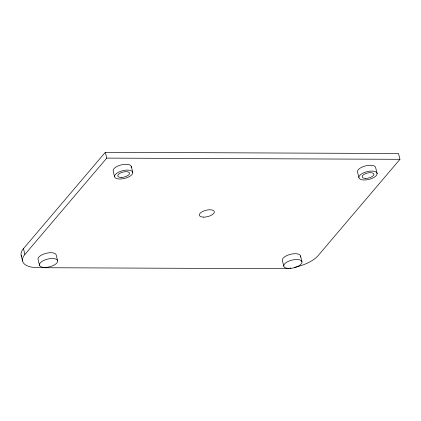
<?xml version="1.0" encoding="UTF-8"?>
<svg xmlns="http://www.w3.org/2000/svg" width="421" height="421" viewBox="0 0 421 421"><rect width="100%" height="100%" fill="white"/><g stroke="black" fill="none" stroke-linecap="round" stroke-linejoin="round"><path stroke-width="0.63" d="M21.713 256.668A27.528 11.72 -13.9 0 1 23.471 248.637L105.303 152.307L398.513 153.502L399.95 159.306L318.118 255.631A27.528 11.72 -13.9 0 1 294.463 267.382M288.632 268.34A27.528 11.72 -13.9 0 1 282.507 268.693L38.158 267.698A27.528 11.72 -13.9 0 1 24.902 254.437L106.734 158.107L399.95 159.306M377.142 173.636A9.362 3.984 -13.9 0 0 363.302 172.978A9.362 3.984 -13.9 0 0 363.581 179.993A9.362 3.984 -13.9 0 0 377.142 173.636L375.706 167.832A9.362 3.984 -13.9 0 0 366.412 165.685A9.362 3.984 -13.9 0 0 357.44 171.636L358.876 177.436M300.541 255.957L301.978 261.762A9.362 3.984 -13.9 0 1 289.085 268.445A9.362 3.984 -13.9 0 1 287.59 261.704A9.362 3.984 -13.9 0 1 301.978 261.762M283.791 266.177L282.354 260.373A9.362 3.984 -13.9 0 1 291.779 254.021A9.362 3.984 -13.9 0 1 300.457 257.042M131.331 166.569L132.768 172.373A9.362 3.984 -13.9 0 1 119.78 179.014A9.362 3.984 -13.9 0 1 118.443 172.236A9.362 3.984 -13.9 0 1 132.768 172.373M114.559 176.709L113.123 170.905A9.362 3.984 -13.9 0 1 122.653 164.574A9.362 3.984 -13.9 0 1 131.22 167.653M105.303 152.307L106.734 158.107M57.53 260.446L56.093 254.642A9.362 3.984 -13.9 0 0 45.479 253.479A9.362 3.984 -13.9 0 0 38.111 259.699L39.548 265.498M23.471 248.637L24.902 254.437M21.15 255.231L22.587 261.031M290.953 268.03A27.528 11.72 -13.9 0 1 289.79 268.198M203.411 217.131A7.71 3.284 -13.9 0 0 214.352 211.774A7.71 3.284 -13.9 0 0 202.748 211.447A7.71 3.284 -13.9 0 0 203.411 217.131M121.206 177.436A6.057 2.579 -13.9 0 0 129.547 173.11A6.057 2.579 -13.9 0 0 120.238 173.073A6.057 2.579 -13.9 0 0 121.206 177.436M365.181 178.42A6.057 2.579 -13.9 0 0 373.916 174.289A6.057 2.579 -13.9 0 0 364.928 173.899A6.057 2.579 -13.9 0 0 365.181 178.42M43.331 267.372A9.362 3.984 -13.9 0 0 57.645 261.488A9.362 3.984 -13.9 0 0 44.642 260.062A9.362 3.984 -13.9 0 0 43.331 267.372"/></g></svg>
